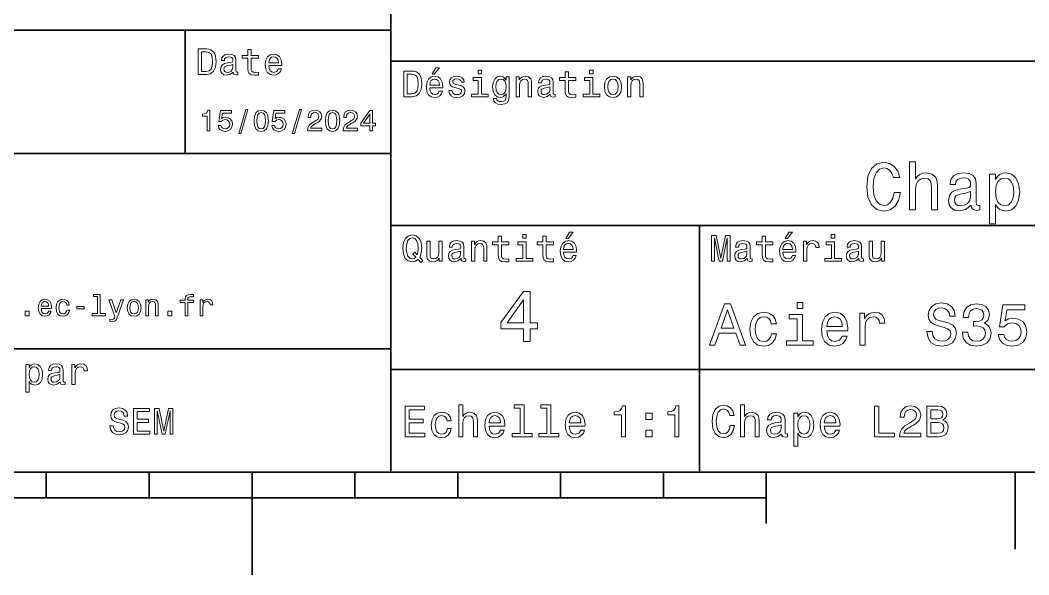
# Model space of a CAD drawing. Extents: x 0 to 297, y 0 to 210.
# Drawn here: x 126 to 224, y 0 to 54 of the extents above; entities that cross this region are included whole.
import ezdxf

# ---------------------------------------------------------------- set-up
doc = ezdxf.new("R2010")
doc.units = 0

msp = doc.modelspace()

# ---------------------------------------------------------------- linework, layer by layer
at = {"color": 7, "lineweight": 35}
for p, q in [((162, 10), (162, 70)), ((97, 53), (162, 53)), ((162, 50), (287, 50)), ((97, 41), (162, 41)), ((162, 34), (287, 34)), ((97, 22), (162, 22)), ((162, 20), (287, 20)), ((10, 10), (287, 10)), ((97, 10), (287, 10)), ((98.5, 7.5), (198.5, 7.5))]:
    msp.add_line(p, q, dxfattribs=at)
at = {"color": 7, "lineweight": 35, "ltscale": 0.3}
msp.add_line((142, 41), (142, 53), dxfattribs=at)
at = {"color": 7, "lineweight": 35, "ltscale": 0.35}
msp.add_line((192, 20), (192, 34), dxfattribs=at)
at = {"color": 7, "lineweight": 35, "ltscale": 0.25}
for p, q in [((192, 10), (192, 20)), ((148.5, 10), (148.5, 0))]:
    msp.add_line(p, q, dxfattribs=at)
at = {"color": 7, "lineweight": 35, "ltscale": 0.0625}
for p, q in [((128.5, 10), (128.5, 7.5)), ((138.5, 10), (138.5, 7.5)), ((158.5, 10), (158.5, 7.5)), ((168.5, 10), (168.5, 7.5)), ((178.5, 10), (178.5, 7.5)), ((188.5, 10), (188.5, 7.5))]:
    msp.add_line(p, q, dxfattribs=at)
at = {"color": 7, "lineweight": 35, "ltscale": 0.125}
msp.add_line((198.5, 10), (198.5, 5), dxfattribs=at)
at = {"color": 7, "lineweight": 35, "ltscale": 0.1875}
msp.add_line((222.699997, 10), (222.699997, 2.5), dxfattribs=at)
at = {"color": 7, "lineweight": 13}
for points in [[(144.080688, 51.190563), (143.248566, 51.190563), (143.248566, 48.690563), (144.080688, 48.690563), (144.473343, 48.769814), (144.765137, 49.011169), (144.945251, 49.40382), (145.010086, 49.940563), (144.952454, 50.488113), (144.880402, 50.70425), (144.779541, 50.877163), (144.487747, 51.111313), (144.296829, 51.168949)], [(148.100861, 50.289986), (148.100861, 49.320965), (148.122482, 49.007565), (148.223343, 48.791428), (148.425079, 48.665348), (148.767288, 48.62212), (149.141937, 48.640129), (149.141937, 48.913906), (148.868149, 48.892292), (148.619598, 48.921112), (148.486313, 49.011169), (148.42868, 49.162464), (148.417862, 49.375), (148.417862, 50.289986), (149.141937, 50.289986), (149.141937, 50.560158), (148.417862, 50.560158), (148.417862, 51.125721), (148.100861, 51.125721), (148.100861, 50.560158), (147.553314, 50.560158), (147.553314, 50.289986)], [(144.055481, 50.891571), (144.329254, 50.837536), (144.516571, 50.671829), (144.628235, 50.376442), (144.664261, 49.940563), (144.624634, 49.519093), (144.51297, 49.223705), (144.322052, 49.047192), (144.055481, 48.989555), (143.583572, 48.989555), (143.583572, 50.891571)], [(146.656342, 48.942726), (146.656342, 48.931919), (146.674347, 48.809441), (146.728394, 48.722984), (146.955338, 48.654541), (147.131851, 48.683357), (147.131851, 48.928314), (147.056198, 48.917507), (146.955338, 48.96434), (146.937317, 49.108429), (146.937317, 50.109871), (146.894089, 50.365635), (146.768005, 50.54575), (146.548264, 50.65382), (146.23848, 50.693443), (145.935883, 50.650219), (145.71254, 50.52774), (145.572052, 50.336815), (145.525223, 50.084656), (145.525223, 50.063042), (145.809799, 50.063042), (145.835022, 50.21434), (145.914261, 50.322407), (146.043945, 50.387249), (146.227661, 50.412464), (146.404175, 50.394455), (146.530258, 50.34042), (146.605911, 50.246758), (146.631119, 50.117077), (146.616714, 49.965778), (146.559082, 49.890129), (146.414978, 49.854107), (146.144806, 49.825291), (145.835022, 49.760448), (145.61528, 49.645176), (145.485596, 49.465057), (145.445969, 49.19849), (145.481995, 48.960735), (145.593658, 48.784222), (145.773773, 48.67255), (146.022339, 48.632927), (146.357346, 48.708576)], [(150.121765, 49.565922), (151.389771, 49.565922), (151.393372, 49.713619), (151.335739, 50.127884), (151.177231, 50.437683), (150.925079, 50.625), (150.590057, 50.693443), (150.262253, 50.621399), (150.010086, 50.41967), (149.847977, 50.091862), (149.790344, 49.659584), (149.844376, 49.216499), (150.006485, 48.892292), (150.255051, 48.690563), (150.579254, 48.62212), (150.860229, 48.668949), (151.090775, 48.791428), (151.260086, 48.98595), (151.357346, 49.245319), (151.043945, 49.245319), (150.979111, 49.101227), (150.885452, 48.993156), (150.618881, 48.9067), (150.413544, 48.946327), (150.258652, 49.072407), (150.157776, 49.27774), (150.121765, 49.555115)], [(150.121765, 49.832493), (150.161377, 50.081055), (150.258652, 50.264771), (150.406342, 50.376442), (150.600861, 50.416069), (150.791794, 50.376442), (150.939484, 50.264771), (151.029541, 50.081055), (151.061966, 49.832493)], [(146.620316, 49.367798), (146.577087, 49.180477), (146.461823, 49.036385), (146.28891, 48.942726), (146.07637, 48.910305), (145.939484, 48.928314), (145.842224, 48.98595), (145.780975, 49.086815), (145.76297, 49.227306), (145.777374, 49.353386), (145.835022, 49.443443), (146.065567, 49.544312), (146.357346, 49.587536), (146.620316, 49.673992)], [(166.004318, 48.728386), (166.216858, 48.728386), (166.717575, 49.340778), (166.364548, 49.340778)], [(170.824203, 49.117435), (170.489197, 49.117435), (170.489197, 48.757202), (170.824203, 48.757202)], [(181.667145, 49.117435), (181.332138, 49.117435), (181.332138, 48.757202), (181.667145, 48.757202)], [(164.080688, 49.030979), (163.248566, 49.030979), (163.248566, 46.530979), (164.080688, 46.530979), (164.473343, 46.610229), (164.765137, 46.851585), (164.945251, 47.244236), (165.010086, 47.780979), (164.952454, 48.328529), (164.880402, 48.544666), (164.779541, 48.717579), (164.487747, 48.951729), (164.296829, 49.009365)], [(164.055481, 48.731987), (164.329254, 48.677952), (164.516571, 48.512245), (164.628235, 48.216858), (164.664261, 47.780979), (164.624634, 47.359509), (164.51297, 47.064121), (164.322052, 46.887608), (164.055481, 46.829971), (163.583572, 46.829971), (163.583572, 48.731987)], [(165.784576, 47.406338), (167.052597, 47.406338), (167.056198, 47.554035), (166.998566, 47.9683), (166.840057, 48.278099), (166.587891, 48.465416), (166.252884, 48.533859), (165.925079, 48.461815), (165.672913, 48.260086), (165.510803, 47.932278), (165.453171, 47.5), (165.507202, 47.056915), (165.669312, 46.732708), (165.917862, 46.530979), (166.242081, 46.462536), (166.523056, 46.509365), (166.753601, 46.631844), (166.922913, 46.826366), (167.020172, 47.085735), (166.706772, 47.085735), (166.641937, 46.941643), (166.548264, 46.833572), (166.281708, 46.747116), (166.07637, 46.786743), (165.921463, 46.912823), (165.820602, 47.118156), (165.784576, 47.395531)], [(165.784576, 47.672909), (165.824203, 47.921471), (165.921463, 48.105186), (166.069168, 48.216858), (166.263687, 48.256485), (166.454605, 48.216858), (166.60231, 48.105186), (166.692368, 47.921471), (166.724777, 47.672909)], [(168.623199, 47.658501), (168.317001, 47.730545), (168.090057, 47.8134), (168.014404, 47.982708), (168.036026, 48.101585), (168.111664, 48.188038), (168.234146, 48.242073), (168.41066, 48.263687), (168.579971, 48.242073), (168.713257, 48.177231), (168.799713, 48.079971), (168.835739, 47.950287), (169.145538, 47.950287), (169.145538, 47.957493), (169.091492, 48.191643), (168.943802, 48.375359), (168.713257, 48.490635), (168.41066, 48.533859), (168.104462, 48.490635), (167.881119, 48.371758), (167.740631, 48.195244), (167.697403, 47.971901), (167.729828, 47.755764), (167.830688, 47.604465), (167.996399, 47.496399), (168.237747, 47.42075), (168.590775, 47.334293), (168.806915, 47.244236), (168.864548, 47.172188), (168.886169, 47.064121), (168.853745, 46.930836), (168.767288, 46.829971), (168.626801, 46.765129), (168.439484, 46.743515), (168.241348, 46.765129), (168.09726, 46.840778), (168, 46.963257), (167.960373, 47.132565), (167.654175, 47.132565), (167.704605, 46.844379), (167.85231, 46.635445), (168.086456, 46.509365), (168.41066, 46.462536), (168.749283, 46.509365), (168.997833, 46.635445), (169.149139, 46.837173), (169.203171, 47.100143), (169.163544, 47.327087), (169.05188, 47.481987), (168.868149, 47.582851)], [(170.8134, 46.79755), (170.8134, 48.400574), (169.999283, 48.400574), (169.999283, 48.130402), (170.496399, 48.130402), (170.496399, 46.79755), (169.847977, 46.79755), (169.847977, 46.530979), (171.469025, 46.530979), (171.469025, 46.79755)], [(173.518738, 46.617435), (173.518738, 48.465416), (173.216141, 48.465416), (173.216141, 48.152016), (172.967575, 48.4366), (172.816284, 48.508644), (172.646973, 48.533859), (172.340775, 48.461815), (172.103027, 48.260086), (171.94812, 47.935879), (171.894089, 47.5), (171.94812, 47.060516), (172.103027, 46.736309), (172.340775, 46.530979), (172.646973, 46.462536), (172.819885, 46.487751), (172.963974, 46.552593), (173.216141, 46.826366), (173.216141, 46.552593), (173.187317, 46.336456), (173.108063, 46.181557), (172.956772, 46.091499), (172.729828, 46.059078), (172.531708, 46.080692), (172.391205, 46.134727), (172.30835, 46.228386), (172.283142, 46.354465), (171.976944, 46.354465), (171.976944, 46.340057), (172.023773, 46.109509), (172.167862, 45.9366), (172.398407, 45.824928), (172.711823, 45.785301), (173.086456, 45.839336), (173.335022, 45.990635), (173.47551, 46.253601)], [(172.221909, 47.5), (172.254318, 47.820606), (172.351593, 48.058357), (172.502884, 48.198845), (172.704605, 48.249279), (172.917145, 48.198845), (173.075653, 48.058357), (173.172913, 47.820606), (173.208939, 47.5), (173.172913, 47.172188), (173.075653, 46.938038), (172.917145, 46.793949), (172.704605, 46.747116), (172.502884, 46.793949), (172.351593, 46.938038), (172.254318, 47.175793)], [(174.181549, 46.530979), (174.498566, 46.530979), (174.498566, 47.647694), (174.530975, 47.903458), (174.635452, 48.090778), (174.797546, 48.206051), (175.013687, 48.249279), (175.1866, 48.213257), (175.294662, 48.115993), (175.348709, 47.953888), (175.366714, 47.737751), (175.366714, 46.530979), (175.683716, 46.530979), (175.683716, 47.802593), (175.669312, 48.058357), (175.604462, 48.270893), (175.391937, 48.465416), (175.060516, 48.533859), (174.876801, 48.508644), (174.721909, 48.440201), (174.588623, 48.324928), (174.484146, 48.170029), (174.484146, 48.465416), (174.181549, 48.465416)], [(177.499283, 46.783142), (177.499283, 46.772335), (177.517288, 46.649857), (177.57132, 46.5634), (177.798264, 46.494957), (177.974777, 46.523773), (177.974777, 46.76873), (177.899139, 46.757923), (177.798264, 46.804756), (177.780258, 46.948845), (177.780258, 47.950287), (177.73703, 48.206051), (177.610947, 48.386166), (177.391205, 48.494236), (177.081406, 48.533859), (176.778824, 48.490635), (176.555481, 48.368156), (176.414978, 48.177231), (176.368149, 47.925072), (176.368149, 47.903458), (176.65274, 47.903458), (176.677948, 48.054756), (176.757202, 48.162823), (176.886887, 48.227665), (177.070602, 48.25288), (177.247116, 48.234871), (177.373199, 48.180836), (177.448853, 48.087173), (177.47406, 47.957493), (177.459656, 47.806194), (177.402023, 47.730545), (177.257919, 47.694523), (176.987747, 47.665707), (176.677948, 47.600864), (176.458206, 47.485592), (176.328537, 47.305473), (176.28891, 47.038906), (176.324921, 46.801151), (176.4366, 46.624638), (176.616714, 46.512966), (176.86528, 46.473343), (177.200287, 46.548992)], [(178.943802, 48.130402), (178.943802, 47.161381), (178.965424, 46.84798), (179.066284, 46.631844), (179.268005, 46.505764), (179.610229, 46.462536), (179.984863, 46.480545), (179.984863, 46.754322), (179.71109, 46.732708), (179.46254, 46.761528), (179.329254, 46.851585), (179.271606, 47.00288), (179.260803, 47.215416), (179.260803, 48.130402), (179.984863, 48.130402), (179.984863, 48.400574), (179.260803, 48.400574), (179.260803, 48.966137), (178.943802, 48.966137), (178.943802, 48.400574), (178.396255, 48.400574), (178.396255, 48.130402)], [(181.656342, 46.79755), (181.656342, 48.400574), (180.842224, 48.400574), (180.842224, 48.130402), (181.33934, 48.130402), (181.33934, 46.79755), (180.690918, 46.79755), (180.690918, 46.530979), (182.311966, 46.530979), (182.311966, 46.79755)], [(182.762253, 47.496399), (182.819885, 47.056915), (182.985596, 46.732708), (183.248566, 46.530979), (183.601593, 46.462536), (183.951004, 46.530979), (184.213974, 46.729107), (184.379684, 47.053314), (184.440918, 47.496399), (184.379684, 47.935879), (184.213974, 48.263687), (183.951004, 48.461815), (183.601593, 48.533859), (183.248566, 48.461815), (182.985596, 48.260086), (182.819885, 47.935879)], [(183.086456, 47.5), (183.118881, 47.824207), (183.219742, 48.058357), (183.381851, 48.20245), (183.601593, 48.25288), (183.817719, 48.20245), (183.979828, 48.061958), (184.080688, 47.824207), (184.116714, 47.5), (184.080688, 47.172188), (183.979828, 46.934437), (183.817719, 46.790344), (183.601593, 46.743515), (183.381851, 46.790344), (183.219742, 46.934437), (183.118881, 47.172188)], [(185.024506, 46.530979), (185.341492, 46.530979), (185.341492, 47.647694), (185.373917, 47.903458), (185.478394, 48.090778), (185.640488, 48.206051), (185.856628, 48.249279), (186.029541, 48.213257), (186.137604, 48.115993), (186.19165, 47.953888), (186.209656, 47.737751), (186.209656, 46.530979), (186.526657, 46.530979), (186.526657, 47.802593), (186.512253, 48.058357), (186.447403, 48.270893), (186.234879, 48.465416), (185.903458, 48.533859), (185.719742, 48.508644), (185.56485, 48.440201), (185.431564, 48.324928), (185.327087, 48.170029), (185.327087, 48.465416), (185.024506, 48.465416)], [(177.463257, 47.208214), (177.420029, 47.020893), (177.304749, 46.876801), (177.131851, 46.783142), (176.919312, 46.750721), (176.782425, 46.76873), (176.68515, 46.826366), (176.623917, 46.927231), (176.605911, 47.067722), (176.620316, 47.193802), (176.677948, 47.283859), (176.908508, 47.384727), (177.200287, 47.427952), (177.463257, 47.514408)], [(144.14122, 43.224785), (144.403458, 43.224785), (144.403458, 45.239193), (144.207504, 45.239193), (144.155624, 45.0634), (144.05188, 44.945248), (143.893372, 44.876083), (143.674362, 44.853027), (143.674362, 44.648415), (144.14122, 44.648415)], [(145.213257, 43.746399), (145.276657, 43.510086), (145.417877, 43.325649), (145.625366, 43.210377), (145.890488, 43.167149), (146.181564, 43.219021), (146.409225, 43.360233), (146.553314, 43.585014), (146.608078, 43.873199), (146.559082, 44.141212), (146.420761, 44.351585), (146.20462, 44.487034), (145.925079, 44.536022), (145.708939, 44.501442), (145.541794, 44.406342), (145.622482, 44.945248), (146.498566, 44.945248), (146.498566, 45.181557), (145.429398, 45.181557), (145.270905, 44.12104), (145.50145, 44.12104), (145.668594, 44.256485), (145.881851, 44.305477), (146.066284, 44.273777), (146.207504, 44.181557), (146.296829, 44.040348), (146.328537, 43.858791), (146.296829, 43.677235), (146.20462, 43.536022), (146.0634, 43.446686), (145.881851, 43.414986), (145.729111, 43.435158), (145.610962, 43.501442), (145.524506, 43.605186), (145.481277, 43.746399)], [(147.213257, 42.956772), (147.412109, 42.956772), (148.109512, 45.279541), (147.907791, 45.279541)], [(148.703171, 44.201729), (148.746399, 43.749279), (148.881851, 43.426514), (149.097992, 43.230549), (149.397705, 43.167149), (149.694534, 43.230549), (149.910675, 43.426514), (150.043228, 43.749279), (150.08934, 44.201729), (150.043228, 44.651299), (149.98848, 44.829971), (149.910675, 44.976948), (149.694534, 45.172913), (149.397705, 45.239193), (149.097992, 45.172913), (148.881851, 44.974064), (148.746399, 44.651299)], [(150.417877, 43.746399), (150.481277, 43.510086), (150.622482, 43.325649), (150.829971, 43.210377), (151.095108, 43.167149), (151.386169, 43.219021), (151.613831, 43.360233), (151.757935, 43.585014), (151.812683, 43.873199), (151.763687, 44.141212), (151.625366, 44.351585), (151.409225, 44.487034), (151.129684, 44.536022), (150.913544, 44.501442), (150.746399, 44.406342), (150.827087, 44.945248), (151.703171, 44.945248), (151.703171, 45.181557), (150.634003, 45.181557), (150.47551, 44.12104), (150.706055, 44.12104), (150.873199, 44.256485), (151.086456, 44.305477), (151.270905, 44.273777), (151.412109, 44.181557), (151.50145, 44.040348), (151.533142, 43.858791), (151.50145, 43.677235), (151.409225, 43.536022), (151.268021, 43.446686), (151.086456, 43.414986), (150.933716, 43.435158), (150.815567, 43.501442), (150.729111, 43.605186), (150.685883, 43.746399)], [(152.417877, 42.956772), (152.616714, 42.956772), (153.314133, 45.279541), (153.112396, 45.279541)], [(153.899139, 43.224785), (155.273773, 43.224785), (155.273773, 43.472622), (154.187317, 43.472622), (154.247849, 43.60807), (154.351593, 43.720463), (154.671478, 43.925072), (154.841507, 44.011528), (155.031708, 44.135448), (155.167145, 44.279541), (155.244965, 44.44957), (155.273773, 44.642651), (155.224792, 44.884727), (155.08934, 45.074928), (154.881851, 45.195965), (154.613831, 45.239193), (154.337173, 45.190201), (154.126801, 45.054756), (153.991364, 44.838619), (153.945251, 44.553314), (153.945251, 44.51297), (154.207504, 44.51297), (154.207504, 44.536022), (154.233429, 44.731991), (154.311249, 44.876083), (154.435165, 44.9683), (154.599426, 45), (154.766571, 44.971184), (154.890488, 44.899136), (154.971191, 44.786743), (155, 44.645535), (154.979828, 44.51297), (154.925079, 44.400578), (154.832855, 44.302593), (154.706055, 44.216141), (154.536026, 44.12392), (154.253601, 43.945248), (154.054764, 43.755043), (153.9366, 43.524498), (153.899139, 43.233429)], [(155.642654, 44.201729), (155.685883, 43.749279), (155.821335, 43.426514), (156.037476, 43.230549), (156.337173, 43.167149), (156.634003, 43.230549), (156.850143, 43.426514), (156.982712, 43.749279), (157.028824, 44.201729), (156.982712, 44.651299), (156.927963, 44.829971), (156.850143, 44.976948), (156.634003, 45.172913), (156.337173, 45.239193), (156.037476, 45.172913), (155.821335, 44.974064), (155.685883, 44.651299)], [(157.368881, 43.224785), (158.743515, 43.224785), (158.743515, 43.472622), (157.657059, 43.472622), (157.71759, 43.60807), (157.821335, 43.720463), (158.14122, 43.925072), (158.311249, 44.011528), (158.50145, 44.135448), (158.636887, 44.279541), (158.714706, 44.44957), (158.743515, 44.642651), (158.694534, 44.884727), (158.559082, 45.074928), (158.351593, 45.195965), (158.083572, 45.239193), (157.806915, 45.190201), (157.596542, 45.054756), (157.461105, 44.838619), (157.414993, 44.553314), (157.414993, 44.51297), (157.677231, 44.51297), (157.677231, 44.536022), (157.703171, 44.731991), (157.780991, 44.876083), (157.904907, 44.9683), (158.069168, 45), (158.236313, 44.971184), (158.360229, 44.899136), (158.440918, 44.786743), (158.469742, 44.645535), (158.44957, 44.51297), (158.394821, 44.400578), (158.302597, 44.302593), (158.175797, 44.216141), (158.005768, 44.12392), (157.723343, 43.945248), (157.524506, 43.755043), (157.406342, 43.524498), (157.368881, 43.233429)], [(159.965424, 43.224785), (160.224792, 43.224785), (160.224792, 43.720463), (160.510086, 43.720463), (160.510086, 43.951008), (160.224792, 43.951008), (160.224792, 45.181557), (159.96254, 45.181557), (159.086456, 43.974064), (159.086456, 43.720463), (159.965424, 43.720463)], [(148.979828, 44.201729), (149.002884, 44.550434), (149.074936, 44.801155), (149.20462, 44.948128), (149.397705, 45), (149.587906, 44.948128), (149.71759, 44.801155), (149.789627, 44.550434), (149.812683, 44.201729), (149.789627, 43.850143), (149.71759, 43.599426), (149.587906, 43.45245), (149.397705, 43.403458), (149.20462, 43.45245), (149.074936, 43.599426), (149.002884, 43.850143)], [(155.919312, 44.201729), (155.942368, 44.550434), (156.01442, 44.801155), (156.144104, 44.948128), (156.337173, 45), (156.527374, 44.948128), (156.657059, 44.801155), (156.729111, 44.550434), (156.752167, 44.201729), (156.729111, 43.850143), (156.657059, 43.599426), (156.527374, 43.45245), (156.337173, 43.403458), (156.144104, 43.45245), (156.01442, 43.599426), (155.942368, 43.850143)], [(159.328537, 43.951008), (159.965424, 44.847263), (159.965424, 43.951008)], [(210.9366, 37.203171), (210.806915, 36.658501), (210.592941, 36.269451), (210.294662, 36.029537), (209.944519, 35.951729), (209.523056, 36.068443), (209.192352, 36.418587), (208.971893, 36.989193), (208.900574, 37.780258), (208.971893, 38.564842), (209.185867, 39.14193), (209.516571, 39.492073), (209.944519, 39.615273), (210.255753, 39.55043), (210.521606, 39.368874), (210.729095, 39.077087), (210.87175, 38.675072), (211.487747, 38.675072), (211.293228, 39.291065), (210.956039, 39.757923), (210.495667, 40.049709), (209.944519, 40.153458), (209.257202, 39.991352), (208.731979, 39.537464), (208.394806, 38.791786), (208.278091, 37.780258), (208.394806, 36.76873), (208.731979, 36.023052), (209.257202, 35.562679), (209.944519, 35.407059), (210.547546, 35.530258), (211.033859, 35.873917), (211.377518, 36.438038), (211.559067, 37.203171)], [(212.447403, 35.530258), (213.018005, 35.530258), (213.018005, 37.540344), (213.07637, 38.000721), (213.264404, 38.337894), (213.556198, 38.545387), (213.945236, 38.623199), (214.256485, 38.558357), (214.451004, 38.383286), (214.548264, 38.091499), (214.580688, 37.70245), (214.580688, 35.530258), (215.151291, 35.530258), (215.151291, 37.819164), (215.125351, 38.279537), (215.008636, 38.662102), (214.626068, 39.012245), (214.029541, 39.135445), (213.705322, 39.090057), (213.426514, 38.966858), (213.193085, 38.772331), (213.018005, 38.506485), (213.018005, 40.185879), (212.447403, 40.185879)], [(218.419312, 35.98415), (218.419312, 35.964695), (218.451721, 35.744236), (218.548981, 35.588615), (218.957489, 35.465416), (219.275208, 35.517288), (219.275208, 35.958214), (219.139038, 35.938759), (218.957489, 36.023052), (218.925064, 36.282421), (218.925064, 38.085014), (218.84726, 38.545387), (218.620316, 38.869595), (218.224777, 39.064121), (217.667145, 39.135445), (217.122467, 39.057636), (216.720459, 38.837173), (216.467575, 38.493515), (216.383286, 38.039623), (216.383286, 38.000721), (216.895523, 38.000721), (216.940918, 38.273052), (217.083572, 38.467579), (217.317001, 38.584293), (217.64769, 38.629681), (217.965408, 38.59726), (218.192352, 38.5), (218.328522, 38.331409), (218.373917, 38.09798), (218.347977, 37.825645), (218.244232, 37.68948), (217.984863, 37.624638), (217.49855, 37.572765), (216.940918, 37.456051), (216.54538, 37.248558), (216.311951, 36.924351), (216.240631, 36.444523), (216.305466, 36.016571), (216.506485, 35.698845), (216.830688, 35.497837), (217.278091, 35.426514), (217.881119, 35.562679)], [(220.792496, 38.474064), (220.792496, 39.012245), (220.221893, 39.012245), (220.221893, 34.181557), (220.792496, 34.181557), (220.792496, 36.061958), (220.993515, 35.757202), (221.220459, 35.556194), (221.791061, 35.407059), (222.335724, 35.530258), (222.763687, 35.899857), (223.042496, 36.483429), (223.146255, 37.274494), (223.042496, 38.059078), (222.763687, 38.642651), (222.335724, 39.005764), (221.791061, 39.135445), (221.479828, 39.096542), (221.213974, 38.973343), (220.98703, 38.76585)], [(221.693802, 35.919308), (221.311234, 36.003601), (221.03241, 36.262966), (220.857346, 36.684437), (220.798981, 37.274494), (220.857346, 37.858067), (221.03241, 38.279537), (221.311234, 38.532421), (221.693802, 38.623199), (222.043945, 38.532421), (222.322754, 38.273052), (222.497833, 37.851585), (222.562683, 37.274494), (222.497833, 36.690922), (222.322754, 36.262966), (222.043945, 36.003601)], [(218.354462, 36.749279), (218.276657, 36.412102), (218.069153, 36.152737), (217.757919, 35.98415), (217.375351, 35.925793), (217.128952, 35.958214), (216.953888, 36.061958), (216.843658, 36.243515), (216.811234, 36.496395), (216.837173, 36.723343), (216.940918, 36.885445), (217.355896, 37.067001), (217.881119, 37.14481), (218.354462, 37.30043)], [(164.642654, 30.685879), (164.916428, 30.401297), (165.107346, 30.592218), (164.811966, 30.894812), (164.963257, 31.305475), (165.010086, 31.780979), (164.941635, 32.339336), (164.862396, 32.56628), (164.757919, 32.753601), (164.46254, 33.009365), (164.282425, 33.074207), (164.08429, 33.099422), (163.702454, 33.009365), (163.41066, 32.757202), (163.223343, 32.342937), (163.158508, 31.780979), (163.223343, 31.219019), (163.407059, 30.804754), (163.698853, 30.54899), (164.08429, 30.462536), (164.39769, 30.520172)], [(164.41571, 30.916426), (164.260803, 30.801151), (164.08429, 30.765129), (163.850143, 30.829971), (163.666428, 31.024494), (163.543945, 31.341497), (163.504318, 31.780979), (163.543945, 32.216858), (163.662827, 32.537464), (163.846542, 32.731987), (164.08429, 32.80043), (164.318451, 32.731987), (164.502167, 32.533859), (164.621033, 32.213257), (164.664261, 31.780979), (164.631851, 31.40634), (164.5634, 31.150576), (164.329254, 31.395533), (164.13472, 31.211815)], [(166.998566, 32.465416), (166.681549, 32.465416), (166.681549, 31.348703), (166.645538, 31.089336), (166.541061, 30.902016), (166.378967, 30.786743), (166.166428, 30.750719), (165.997116, 30.779539), (165.889053, 30.865993), (165.827805, 31.013687), (165.8134, 31.222622), (165.8134, 32.465416), (165.496399, 32.465416), (165.496399, 31.193804), (165.507202, 30.93804), (165.575653, 30.725504), (165.784576, 30.530979), (166.119598, 30.462536), (166.299713, 30.487751), (166.454605, 30.552593), (166.587891, 30.664265), (166.695969, 30.826368), (166.695969, 30.530979), (166.998566, 30.530979)], [(168.824921, 30.78314), (168.824921, 30.772333), (168.842941, 30.649855), (168.896973, 30.5634), (169.123917, 30.494957), (169.30043, 30.523775), (169.30043, 30.768732), (169.224777, 30.757925), (169.123917, 30.804754), (169.105911, 30.948847), (169.105911, 31.950287), (169.062683, 32.206051), (168.9366, 32.386166), (168.716858, 32.494236), (168.407059, 32.533859), (168.104462, 32.490635), (167.881119, 32.368156), (167.740631, 32.177231), (167.693802, 31.925072), (167.693802, 31.903458), (167.978394, 31.903458), (168.003601, 32.054756), (168.082855, 32.162823), (168.21254, 32.227665), (168.396255, 32.25288), (168.572769, 32.234871), (168.698853, 32.180836), (168.77449, 32.087173), (168.799713, 31.957493), (168.785309, 31.806194), (168.727661, 31.730547), (168.583572, 31.694523), (168.3134, 31.665705), (168.003601, 31.600864), (167.783859, 31.48559), (167.654175, 31.305475), (167.614548, 31.038904), (167.650574, 30.801151), (167.762253, 30.62464), (167.942368, 30.512968), (168.190918, 30.473343), (168.52594, 30.54899)], [(169.844376, 30.530979), (170.161377, 30.530979), (170.161377, 31.647694), (170.193802, 31.903458), (170.298279, 32.090778), (170.460373, 32.206051), (170.676514, 32.249279), (170.849426, 32.213257), (170.957489, 32.115993), (171.011536, 31.95389), (171.029541, 31.737751), (171.029541, 30.530979), (171.346542, 30.530979), (171.346542, 31.802593), (171.332138, 32.058357), (171.267288, 32.270893), (171.054749, 32.465416), (170.723343, 32.533859), (170.539627, 32.508644), (170.38472, 32.440201), (170.251434, 32.324928), (170.146973, 32.170029), (170.146973, 32.465416), (169.844376, 32.465416)], [(172.438034, 32.130402), (172.438034, 31.161383), (172.459656, 30.847982), (172.560516, 30.631844), (172.762253, 30.505762), (173.104462, 30.462536), (173.479111, 30.480547), (173.479111, 30.754322), (173.205338, 30.732708), (172.956772, 30.761526), (172.823486, 30.851583), (172.765854, 31.002882), (172.755035, 31.215418), (172.755035, 32.130402), (173.479111, 32.130402), (173.479111, 32.400574), (172.755035, 32.400574), (172.755035, 32.966137), (172.438034, 32.966137), (172.438034, 32.400574), (171.890488, 32.400574), (171.890488, 32.130402)], [(175.150574, 30.79755), (175.150574, 32.400574), (174.336456, 32.400574), (174.336456, 32.130402), (174.833572, 32.130402), (174.833572, 30.79755), (174.185165, 30.79755), (174.185165, 30.530979), (175.806198, 30.530979), (175.806198, 30.79755)], [(175.161377, 33.117435), (174.82637, 33.117435), (174.82637, 32.757202), (175.161377, 32.757202)], [(176.775223, 32.130402), (176.775223, 31.161383), (176.796829, 30.847982), (176.89769, 30.631844), (177.099426, 30.505762), (177.44165, 30.462536), (177.816284, 30.480547), (177.816284, 30.754322), (177.542511, 30.732708), (177.293945, 30.761526), (177.16066, 30.851583), (177.103027, 31.002882), (177.092224, 31.215418), (177.092224, 32.130402), (177.816284, 32.130402), (177.816284, 32.400574), (177.092224, 32.400574), (177.092224, 32.966137), (176.775223, 32.966137), (176.775223, 32.400574), (176.227661, 32.400574), (176.227661, 32.130402)], [(178.796112, 31.40634), (180.064117, 31.40634), (180.067719, 31.554033), (180.010086, 31.9683), (179.851593, 32.278099), (179.599426, 32.465416), (179.264404, 32.533859), (178.9366, 32.461815), (178.684433, 32.260086), (178.522339, 31.932276), (178.464691, 31.5), (178.518738, 31.056915), (178.680832, 30.732708), (178.929398, 30.530979), (179.253601, 30.462536), (179.534576, 30.509365), (179.765137, 30.631844), (179.934433, 30.826368), (180.031708, 31.085733), (179.718292, 31.085733), (179.653458, 30.941643), (179.559799, 30.833572), (179.293228, 30.747118), (179.087891, 30.786743), (178.932999, 30.912823), (178.832138, 31.118155), (178.796112, 31.395533)], [(179.015854, 32.728386), (179.228394, 32.728386), (179.729111, 33.340778), (179.376083, 33.340778)], [(193.183716, 30.530979), (193.46109, 30.530979), (193.46109, 32.80043), (193.929398, 30.530979), (194.239197, 30.530979), (194.703888, 32.80043), (194.703888, 30.530979), (194.984863, 30.530979), (194.984863, 33.030979), (194.545395, 33.030979), (194.08429, 30.826368), (193.626801, 33.030979), (193.183716, 33.030979)], [(196.656342, 30.78314), (196.656342, 30.772333), (196.674347, 30.649855), (196.728394, 30.5634), (196.955338, 30.494957), (197.131851, 30.523775), (197.131851, 30.768732), (197.056198, 30.757925), (196.955338, 30.804754), (196.937317, 30.948847), (196.937317, 31.950287), (196.894089, 32.206051), (196.768005, 32.386166), (196.548264, 32.494236), (196.23848, 32.533859), (195.935883, 32.490635), (195.71254, 32.368156), (195.572052, 32.177231), (195.525223, 31.925072), (195.525223, 31.903458), (195.809799, 31.903458), (195.835022, 32.054756), (195.914261, 32.162823), (196.043945, 32.227665), (196.227661, 32.25288), (196.404175, 32.234871), (196.530258, 32.180836), (196.605911, 32.087173), (196.631119, 31.957493), (196.616714, 31.806194), (196.559082, 31.730547), (196.414978, 31.694523), (196.144806, 31.665705), (195.835022, 31.600864), (195.61528, 31.48559), (195.485596, 31.305475), (195.445969, 31.038904), (195.481995, 30.801151), (195.593658, 30.62464), (195.773773, 30.512968), (196.022339, 30.473343), (196.357346, 30.54899)], [(198.100861, 32.130402), (198.100861, 31.161383), (198.122482, 30.847982), (198.223343, 30.631844), (198.425079, 30.505762), (198.767288, 30.462536), (199.141937, 30.480547), (199.141937, 30.754322), (198.868149, 30.732708), (198.619598, 30.761526), (198.486313, 30.851583), (198.42868, 31.002882), (198.417862, 31.215418), (198.417862, 32.130402), (199.141937, 32.130402), (199.141937, 32.400574), (198.417862, 32.400574), (198.417862, 32.966137), (198.100861, 32.966137), (198.100861, 32.400574), (197.553314, 32.400574), (197.553314, 32.130402)], [(200.121765, 31.40634), (201.389771, 31.40634), (201.393372, 31.554033), (201.335739, 31.9683), (201.177231, 32.278099), (200.925079, 32.465416), (200.590057, 32.533859), (200.262253, 32.461815), (200.010086, 32.260086), (199.847977, 31.932276), (199.790344, 31.5), (199.844376, 31.056915), (200.006485, 30.732708), (200.255051, 30.530979), (200.579254, 30.462536), (200.860229, 30.509365), (201.090775, 30.631844), (201.260086, 30.826368), (201.357346, 31.085733), (201.043945, 31.085733), (200.979111, 30.941643), (200.885452, 30.833572), (200.618881, 30.747118), (200.413544, 30.786743), (200.258652, 30.912823), (200.157776, 31.118155), (200.121765, 31.395533)], [(200.341492, 32.728386), (200.554031, 32.728386), (201.054749, 33.340778), (200.701736, 33.340778)], [(202.131851, 30.530979), (202.448853, 30.530979), (202.448853, 31.636887), (202.481262, 31.903458), (202.578537, 32.094379), (202.73703, 32.209652), (202.94957, 32.249279), (203.108063, 32.224064), (203.226944, 32.152016), (203.298996, 32.029537), (203.324203, 31.863832), (203.644806, 31.863832), (203.601593, 32.155621), (203.482712, 32.364552), (203.284576, 32.490635), (203.014404, 32.533859), (202.830688, 32.505043), (202.672195, 32.432995), (202.531708, 32.310516), (202.420029, 32.144814), (202.420029, 32.465416), (202.131851, 32.465416)], [(205.150574, 30.79755), (205.150574, 32.400574), (204.336456, 32.400574), (204.336456, 32.130402), (204.833572, 32.130402), (204.833572, 30.79755), (204.185165, 30.79755), (204.185165, 30.530979), (205.806198, 30.530979), (205.806198, 30.79755)], [(205.161377, 33.117435), (204.82637, 33.117435), (204.82637, 32.757202), (205.161377, 32.757202)], [(207.499283, 30.78314), (207.499283, 30.772333), (207.517288, 30.649855), (207.57132, 30.5634), (207.798264, 30.494957), (207.974777, 30.523775), (207.974777, 30.768732), (207.899139, 30.757925), (207.798264, 30.804754), (207.780258, 30.948847), (207.780258, 31.950287), (207.73703, 32.206051), (207.610947, 32.386166), (207.391205, 32.494236), (207.081406, 32.533859), (206.778824, 32.490635), (206.555481, 32.368156), (206.414978, 32.177231), (206.368149, 31.925072), (206.368149, 31.903458), (206.65274, 31.903458), (206.677948, 32.054756), (206.757202, 32.162823), (206.886887, 32.227665), (207.070602, 32.25288), (207.247116, 32.234871), (207.373199, 32.180836), (207.448853, 32.087173), (207.47406, 31.957493), (207.459656, 31.806194), (207.402023, 31.730547), (207.257919, 31.694523), (206.987747, 31.665705), (206.677948, 31.600864), (206.458206, 31.48559), (206.328537, 31.305475), (206.28891, 31.038904), (206.324921, 30.801151), (206.4366, 30.62464), (206.616714, 30.512968), (206.86528, 30.473343), (207.200287, 30.54899)], [(210.010086, 32.465416), (209.693085, 32.465416), (209.693085, 31.348703), (209.657059, 31.089336), (209.552597, 30.902016), (209.390488, 30.786743), (209.177948, 30.750719), (209.008636, 30.779539), (208.900574, 30.865993), (208.83934, 31.013687), (208.824921, 31.222622), (208.824921, 32.465416), (208.507919, 32.465416), (208.507919, 31.193804), (208.518738, 30.93804), (208.587173, 30.725504), (208.796112, 30.530979), (209.131119, 30.462536), (209.311234, 30.487751), (209.466141, 30.552593), (209.599426, 30.664265), (209.707489, 30.826368), (209.707489, 30.530979), (210.010086, 30.530979)], [(168.78891, 31.208212), (168.745682, 31.020893), (168.630402, 30.876801), (168.457489, 30.78314), (168.244965, 30.750719), (168.108063, 30.768732), (168.010803, 30.826368), (167.94957, 30.927233), (167.931549, 31.067722), (167.945969, 31.193804), (168.003601, 31.283861), (168.234146, 31.384726), (168.52594, 31.427954), (168.78891, 31.514408)], [(178.796112, 31.672911), (178.835739, 31.921469), (178.932999, 32.105186), (179.080688, 32.216858), (179.275208, 32.256485), (179.466141, 32.216858), (179.613831, 32.105186), (179.703888, 31.921469), (179.736313, 31.672911)], [(196.620316, 31.208212), (196.577087, 31.020893), (196.461823, 30.876801), (196.28891, 30.78314), (196.07637, 30.750719), (195.939484, 30.768732), (195.842224, 30.826368), (195.780975, 30.927233), (195.76297, 31.067722), (195.777374, 31.193804), (195.835022, 31.283861), (196.065567, 31.384726), (196.357346, 31.427954), (196.620316, 31.514408)], [(200.121765, 31.672911), (200.161377, 31.921469), (200.258652, 32.105186), (200.406342, 32.216858), (200.600861, 32.256485), (200.791794, 32.216858), (200.939484, 32.105186), (201.029541, 31.921469), (201.061966, 31.672911)], [(207.463257, 31.208212), (207.420029, 31.020893), (207.304749, 30.876801), (207.131851, 30.78314), (206.919312, 30.750719), (206.782425, 30.768732), (206.68515, 30.826368), (206.623917, 30.927233), (206.605911, 31.067722), (206.620316, 31.193804), (206.677948, 31.283861), (206.908508, 31.384726), (207.200287, 31.427954), (207.463257, 31.514408)], [(174.89624, 22.700289), (175.544662, 22.700289), (175.544662, 23.939482), (176.257919, 23.939482), (176.257919, 24.51585), (175.544662, 24.51585), (175.544662, 27.59222), (174.889038, 27.59222), (172.698837, 24.573488), (172.698837, 23.939482), (174.89624, 23.939482)], [(127.985596, 25.925074), (129, 25.925074), (129.002884, 26.043228), (128.956772, 26.374641), (128.829971, 26.622478), (128.62825, 26.772335), (128.360229, 26.827091), (128.097992, 26.769453), (127.896255, 26.60807), (127.766571, 26.345821), (127.720459, 26), (127.763687, 25.645535), (127.893372, 25.386168), (128.092224, 25.224785), (128.351593, 25.170031), (128.57637, 25.207495), (128.760803, 25.305477), (128.896255, 25.461096), (128.97406, 25.668589), (128.723343, 25.668589), (128.671478, 25.553314), (128.596542, 25.46686), (128.383286, 25.397696), (128.219025, 25.429396), (128.095108, 25.53026), (128.014404, 25.694525), (127.985596, 25.916428)], [(127.985596, 26.138329), (128.017288, 26.337177), (128.095108, 26.48415), (128.213257, 26.573488), (128.368881, 26.605188), (128.521622, 26.573488), (128.639771, 26.48415), (128.711823, 26.337177), (128.737762, 26.138329)], [(130.484161, 26.259367), (130.734879, 26.259367), (130.682999, 26.489914), (130.559082, 26.671471), (130.365997, 26.783863), (130.11528, 26.827091), (129.838623, 26.769453), (129.62825, 26.60807), (129.495682, 26.345821), (129.44957, 25.994238), (129.492798, 25.645535), (129.622482, 25.386168), (129.827087, 25.224785), (130.106628, 25.170031), (130.354462, 25.213257), (130.547546, 25.334295), (130.680115, 25.524496), (130.737762, 25.778099), (130.495682, 25.778099), (130.452454, 25.616716), (130.371765, 25.495678), (130.256485, 25.42075), (130.11528, 25.397696), (129.939484, 25.43516), (129.812683, 25.550434), (129.734879, 25.737753), (129.708939, 26.002882), (129.734879, 26.262249), (129.815567, 26.449568), (129.945251, 26.564842), (130.11528, 26.605188), (130.265137, 26.579252), (130.377533, 26.51297), (130.452454, 26.40346)], [(133.472626, 27.080692), (133.472626, 25.438042), (132.951019, 25.438042), (132.951019, 25.224785), (134.244965, 25.224785), (134.244965, 25.438042), (133.726227, 25.438042), (133.726227, 27.293949), (133.074936, 27.293949), (133.074936, 27.080692)], [(135.743515, 26.772335), (135.299713, 25.49856), (134.864563, 26.772335), (134.587906, 26.772335), (135.175797, 25.13833), (135.123932, 24.994238), (135.043228, 24.896255), (134.907791, 24.864553), (134.674347, 24.893373), (134.674347, 24.648417), (134.919312, 24.62536), (135.095108, 24.648417), (135.219025, 24.720463), (135.308365, 24.844381), (135.386169, 25.025938), (136.01442, 26.772335)], [(136.363113, 25.99712), (136.409225, 25.645535), (136.541794, 25.386168), (136.752167, 25.224785), (137.034592, 25.170031), (137.314117, 25.224785), (137.524506, 25.383286), (137.657074, 25.642653), (137.706055, 25.99712), (137.657074, 26.348703), (137.524506, 26.610952), (137.314117, 26.769453), (137.034592, 26.827091), (136.752167, 26.769453), (136.541794, 26.60807), (136.409225, 26.348703)], [(136.622482, 26), (136.648422, 26.259367), (136.729111, 26.446688), (136.858795, 26.56196), (137.034592, 26.602306), (137.207489, 26.56196), (137.337189, 26.449568), (137.417877, 26.259367), (137.446686, 26), (137.417877, 25.737753), (137.337189, 25.547552), (137.207489, 25.432278), (137.034592, 25.394814), (136.858795, 25.432278), (136.729111, 25.547552), (136.648422, 25.737753)], [(138.172913, 25.224785), (138.426514, 25.224785), (138.426514, 26.118156), (138.452454, 26.322767), (138.536026, 26.472624), (138.66571, 26.564842), (138.838623, 26.599424), (138.976959, 26.570606), (139.063416, 26.492796), (139.106628, 26.363113), (139.121048, 26.190203), (139.121048, 25.224785), (139.374649, 25.224785), (139.374649, 26.242077), (139.363113, 26.446688), (139.311249, 26.616716), (139.14122, 26.772335), (138.876083, 26.827091), (138.729111, 26.806917), (138.605194, 26.752163), (138.498566, 26.659943), (138.414993, 26.536024), (138.414993, 26.772335), (138.172913, 26.772335)], [(141.994247, 26.504324), (141.994247, 25.224785), (142.247849, 25.224785), (142.247849, 26.504324), (142.824219, 26.504324), (142.824219, 26.720463), (142.247849, 26.720463), (142.247849, 26.815563), (142.268021, 26.930836), (142.334305, 27.008646), (142.446686, 27.054756), (142.608078, 27.072046), (142.824219, 27.06052), (142.824219, 27.279539), (142.550446, 27.293949), (142.302597, 27.268013), (142.1297, 27.190203), (142.02594, 27.054756), (141.994247, 26.861671), (141.994247, 26.720463), (141.530273, 26.720463), (141.530273, 26.504324)], [(143.472626, 25.224785), (143.726227, 25.224785), (143.726227, 26.10951), (143.752167, 26.322767), (143.829987, 26.475506), (143.956787, 26.567724), (144.126801, 26.599424), (144.253601, 26.579252), (144.348709, 26.521614), (144.406342, 26.423632), (144.426514, 26.291067), (144.683014, 26.291067), (144.648422, 26.524496), (144.553314, 26.691643), (144.394821, 26.792507), (144.17868, 26.827091), (144.031708, 26.804035), (143.904907, 26.746399), (143.792511, 26.648417), (143.703186, 26.515852), (143.703186, 26.772335), (143.472626, 26.772335)], [(173.304031, 24.51585), (174.89624, 26.756485), (174.89624, 24.51585)], [(202.048996, 26.49856), (201.51297, 26.49856), (201.51297, 25.922192), (202.048996, 25.922192)], [(126.426514, 25.224785), (126.824211, 25.224785), (126.824211, 25.654181), (126.426514, 25.654181)], [(131.481262, 25.884727), (132.17868, 25.884727), (132.17868, 26.112392), (131.481262, 26.112392)], [(140.305481, 25.224785), (140.703186, 25.224785), (140.703186, 25.654181), (140.305481, 25.654181)], [(192.982712, 22.360231), (193.51297, 22.360231), (193.933716, 23.536024), (195.530258, 23.536024), (195.951004, 22.360231), (196.492798, 22.360231), (195.028824, 26.365995), (194.440918, 26.365995)], [(194.118149, 24.025938), (194.734863, 25.789627), (195.351578, 24.025938)], [(198.982712, 24.429396), (199.484146, 24.429396), (199.380402, 24.890491), (199.132568, 25.253603), (198.746399, 25.478386), (198.244949, 25.564842), (197.69165, 25.449568), (197.270889, 25.126802), (197.005768, 24.602306), (196.913544, 23.899136), (197, 23.201731), (197.259369, 22.682999), (197.668594, 22.360231), (198.227661, 22.250721), (198.723343, 22.337177), (199.109512, 22.579252), (199.374634, 22.959656), (199.489914, 23.46686), (199.005768, 23.46686), (198.919312, 23.144093), (198.757919, 22.902018), (198.527374, 22.752163), (198.244949, 22.706053), (197.893372, 22.780981), (197.639771, 23.011528), (197.484146, 23.386168), (197.432281, 23.916428), (197.484146, 24.43516), (197.645538, 24.809799), (197.904892, 25.040346), (198.244949, 25.121038), (198.544662, 25.069164), (198.769455, 24.9366), (198.919312, 24.717581)], [(204.394806, 23.760807), (206.42363, 23.760807), (206.429398, 23.99712), (206.337173, 24.659943), (206.083572, 25.155621), (205.680115, 25.455332), (205.144089, 25.564842), (204.619598, 25.449568), (204.216141, 25.126802), (203.956772, 24.602306), (203.864548, 23.910664), (203.951004, 23.201731), (204.210373, 22.682999), (204.608063, 22.360231), (205.126801, 22.250721), (205.57637, 22.325649), (205.945251, 22.521614), (206.216141, 22.832853), (206.371765, 23.247839), (205.870316, 23.247839), (205.766571, 23.017292), (205.616714, 22.844381), (205.190201, 22.706053), (204.861664, 22.769453), (204.613831, 22.971182), (204.452454, 23.299713), (204.394806, 23.743517)], [(207.610947, 22.360231), (208.118149, 22.360231), (208.118149, 24.129684), (208.170029, 24.556196), (208.325653, 24.861671), (208.579254, 25.04611), (208.919312, 25.10951), (209.172913, 25.069164), (209.363113, 24.953892), (209.478394, 24.757925), (209.518738, 24.492796), (210.031708, 24.492796), (209.96254, 24.959656), (209.772339, 25.293949), (209.455338, 25.495678), (209.023056, 25.564842), (208.729111, 25.518732), (208.47551, 25.40346), (208.250717, 25.207493), (208.072052, 24.942364), (208.072052, 25.455332), (207.610947, 25.455332)], [(214.642654, 23.680117), (214.118149, 23.680117), (214.233429, 23.069164), (214.521606, 22.619596), (214.965424, 22.348703), (215.564835, 22.250721), (216.158508, 22.342941), (216.60231, 22.596542), (216.88472, 22.994238), (216.988464, 23.518732), (216.902023, 23.991356), (216.659943, 24.296831), (216.268005, 24.49856), (215.743515, 24.648417), (215.293945, 24.757925), (215, 24.884727), (214.832855, 25.069164), (214.780975, 25.357349), (214.832855, 25.616714), (214.982712, 25.812681), (215.213257, 25.945246), (215.530258, 25.991356), (215.853027, 25.933718), (216.106628, 25.778099), (216.273773, 25.518732), (216.354462, 25.167149), (216.878967, 25.167149), (216.878967, 25.178675), (216.786743, 25.720463), (216.515854, 26.12392), (216.08934, 26.377522), (215.51297, 26.463978), (214.994232, 26.377522), (214.590775, 26.135448), (214.331406, 25.760807), (214.239197, 25.276657), (214.314117, 24.844381), (214.533142, 24.550434), (214.878967, 24.354467), (215.351593, 24.204613), (215.818451, 24.072046), (216.170029, 23.945246), (216.383286, 23.760807), (216.458206, 23.461096), (216.389053, 23.155621), (216.210373, 22.925074), (215.939484, 22.780981), (215.587891, 22.734871), (215.195969, 22.798271), (214.896255, 22.98271), (214.706055, 23.282421)], [(217.570602, 23.616716), (217.570602, 23.57637), (217.662827, 23.023056), (217.933716, 22.60807), (218.360229, 22.342941), (218.925079, 22.244957), (219.52449, 22.342941), (219.97406, 22.596542), (220.262253, 23), (220.365997, 23.518732), (220.319885, 23.858791), (220.193085, 24.135448), (219.985596, 24.348703), (219.708939, 24.504324), (220.083572, 24.815563), (220.216141, 25.311239), (220.129684, 25.760807), (219.881836, 26.100864), (219.478378, 26.314121), (218.925079, 26.38905), (218.406342, 26.296831), (218.008636, 26.043228), (217.749283, 25.639771), (217.662827, 25.103746), (217.662827, 25.063402), (218.175797, 25.063402), (218.221893, 25.432278), (218.371765, 25.697407), (218.613831, 25.858791), (218.953888, 25.916428), (219.253601, 25.870317), (219.472626, 25.749281), (219.605194, 25.553314), (219.657059, 25.288185), (219.605194, 25.005764), (219.466858, 24.815563), (219.224777, 24.700289), (218.896255, 24.665707), (218.671463, 24.671471), (218.671463, 24.216139), (218.953888, 24.227667), (219.317001, 24.175793), (219.587891, 24.037464), (219.749283, 23.812681), (219.806915, 23.518732), (219.743515, 23.184439), (219.57637, 22.9366), (219.311234, 22.780981), (218.959656, 22.729107), (218.596542, 22.786745), (218.331406, 22.959656), (218.164261, 23.236313), (218.100861, 23.616716)], [(221.0634, 23.40346), (221.190201, 22.930836), (221.472626, 22.56196), (221.887604, 22.331413), (222.417862, 22.244957), (223, 22.348703), (223.455322, 22.631124), (223.743515, 23.080692), (223.853027, 23.657061), (223.755035, 24.193085), (223.478378, 24.613834), (223.046112, 24.884727), (222.48703, 24.98271), (222.054749, 24.913546), (221.720459, 24.723343), (221.881836, 25.801153), (223.634003, 25.801153), (223.634003, 26.273777), (221.495682, 26.273777), (221.17868, 24.152739), (221.639771, 24.152739), (221.97406, 24.423632), (222.400574, 24.521614), (222.769455, 24.458214), (223.051865, 24.273777), (223.230545, 23.991356), (223.293945, 23.628242), (223.230545, 23.265131), (223.046112, 22.98271), (222.763687, 22.804035), (222.400574, 22.740635), (222.095093, 22.780981), (221.858795, 22.913546), (221.685883, 23.121038), (221.599426, 23.40346)], [(202.031708, 22.786745), (202.031708, 25.351585), (200.729111, 25.351585), (200.729111, 24.91931), (201.52449, 24.91931), (201.52449, 22.786745), (200.48703, 22.786745), (200.48703, 22.360231), (203.080688, 22.360231), (203.080688, 22.786745)], [(204.394806, 24.187321), (204.458206, 24.585014), (204.613831, 24.878963), (204.850143, 25.057638), (205.161377, 25.121038), (205.466858, 25.057638), (205.703171, 24.878963), (205.84726, 24.585014), (205.899139, 24.187321)], [(126.829254, 20.166426), (126.829254, 20.465418), (126.512253, 20.465418), (126.512253, 17.7817), (126.829254, 17.7817), (126.829254, 18.826368), (126.940926, 18.657061), (127.067009, 18.545389), (127.38401, 18.462536), (127.6866, 18.530979), (127.924355, 18.736311), (128.079254, 19.060518), (128.136887, 19.5), (128.079254, 19.935879), (127.924355, 20.260086), (127.6866, 20.461815), (127.38401, 20.533861), (127.211098, 20.512247), (127.0634, 20.443804), (126.937325, 20.328529)], [(127.329971, 18.747118), (127.117439, 18.793947), (126.96254, 18.93804), (126.86528, 19.17219), (126.832855, 19.5), (126.86528, 19.824207), (126.96254, 20.058357), (127.117439, 20.198847), (127.329971, 20.249279), (127.524498, 20.198847), (127.679398, 20.054754), (127.776657, 19.820604), (127.812683, 19.5), (127.776657, 19.175793), (127.679398, 18.93804), (127.524498, 18.793947)], [(129.847992, 18.78314), (129.847992, 18.772333), (129.865997, 18.649855), (129.920029, 18.5634), (130.146973, 18.494957), (130.323486, 18.523775), (130.323486, 18.768732), (130.247849, 18.757925), (130.146973, 18.804754), (130.128967, 18.948847), (130.128967, 19.950287), (130.085739, 20.206051), (129.959656, 20.386166), (129.739914, 20.494236), (129.430115, 20.533861), (129.127533, 20.490633), (128.904175, 20.368155), (128.763687, 20.177233), (128.716858, 19.925072), (128.716858, 19.903458), (129.00145, 19.903458), (129.026657, 20.054754), (129.105911, 20.162823), (129.235596, 20.227665), (129.419312, 20.252882), (129.595825, 20.234869), (129.721909, 20.180836), (129.797562, 20.087175), (129.822769, 19.957493), (129.808365, 19.806194), (129.750732, 19.730547), (129.606628, 19.694523), (129.336456, 19.665705), (129.026657, 19.600864), (128.806915, 19.48559), (128.677246, 19.305475), (128.637619, 19.038904), (128.67363, 18.801151), (128.785309, 18.62464), (128.965424, 18.512968), (129.213989, 18.473343), (129.548996, 18.54899)], [(130.986313, 18.530979), (131.303314, 18.530979), (131.303314, 19.636887), (131.335739, 19.903458), (131.432999, 20.094379), (131.591507, 20.209654), (131.804047, 20.249279), (131.96254, 20.224062), (132.081421, 20.152016), (132.153473, 20.029537), (132.17868, 19.863832), (132.499283, 19.863832), (132.456055, 20.155619), (132.337189, 20.364553), (132.139053, 20.490633), (131.868881, 20.533861), (131.685165, 20.505043), (131.526657, 20.432997), (131.386169, 20.310518), (131.274506, 20.144812), (131.274506, 20.465418), (130.986313, 20.465418)], [(129.811966, 19.208212), (129.768738, 19.020893), (129.653458, 18.876801), (129.48056, 18.78314), (129.268021, 18.750719), (129.131134, 18.768732), (129.033875, 18.826368), (128.972626, 18.927233), (128.95462, 19.067722), (128.969025, 19.193804), (129.026657, 19.283861), (129.257202, 19.384726), (129.548996, 19.427954), (129.811966, 19.514408)], [(135.009369, 14.515491), (134.681549, 14.515491), (134.753601, 14.133646), (134.933716, 13.852666), (135.21109, 13.683357), (135.585724, 13.622118), (135.956772, 13.679755), (136.234146, 13.838257), (136.41066, 14.086816), (136.475494, 14.414625), (136.421463, 14.710014), (136.270172, 14.900937), (136.025208, 15.027018), (135.697403, 15.120678), (135.416428, 15.189121), (135.232712, 15.268372), (135.128235, 15.383646), (135.09581, 15.563761), (135.128235, 15.725864), (135.221893, 15.848343), (135.365997, 15.931196), (135.564117, 15.960014), (135.765839, 15.923992), (135.924347, 15.826729), (136.028809, 15.664625), (136.079254, 15.444885), (136.407059, 15.444885), (136.407059, 15.452089), (136.349426, 15.790707), (136.180115, 16.042868), (135.913544, 16.201368), (135.553314, 16.255404), (135.229095, 16.201368), (134.976944, 16.050072), (134.814835, 15.815923), (134.757202, 15.513329), (134.804031, 15.243155), (134.940918, 15.059439), (135.157059, 14.93696), (135.452438, 14.8433), (135.744232, 14.760447), (135.963974, 14.681196), (136.09726, 14.565923), (136.144089, 14.378603), (136.100861, 14.18768), (135.989182, 14.043589), (135.819885, 13.95353), (135.600143, 13.924712), (135.355179, 13.964337), (135.167862, 14.079611), (135.048981, 14.266932)], [(136.990631, 13.690562), (138.575638, 13.690562), (138.575638, 13.993155), (137.322037, 13.993155), (137.322037, 14.839698), (138.438751, 14.839698), (138.438751, 15.138689), (137.322037, 15.138689), (137.322037, 15.887968), (138.546829, 15.887968), (138.546829, 16.190563), (136.990631, 16.190563)], [(139.015121, 13.690562), (139.292511, 13.690562), (139.292511, 15.960014), (139.760803, 13.690562), (140.070602, 13.690562), (140.535294, 15.960014), (140.535294, 13.690562), (140.816284, 13.690562), (140.816284, 16.190563), (140.376801, 16.190563), (139.915695, 13.985951), (139.458206, 16.190563), (139.015121, 16.190563)], [(163.393372, 13.428675), (165.295395, 13.428675), (165.295395, 13.791787), (163.791061, 13.791787), (163.791061, 14.807637), (165.131119, 14.807637), (165.131119, 15.166427), (163.791061, 15.166427), (163.791061, 16.065563), (165.260803, 16.065563), (165.260803, 16.428675), (163.393372, 16.428675)], [(167.48703, 14.980548), (167.863113, 14.980548), (167.785309, 15.326369), (167.599426, 15.598703), (167.309799, 15.767292), (166.933716, 15.832133), (166.518738, 15.745678), (166.203171, 15.503603), (166.004318, 15.110231), (165.935165, 14.582853), (166, 14.059798), (166.194519, 13.67075), (166.501434, 13.428675), (166.920746, 13.346542), (167.292511, 13.411384), (167.582138, 13.592939), (167.780975, 13.878242), (167.867432, 14.258646), (167.504318, 14.258646), (167.439484, 14.016571), (167.318451, 13.835014), (167.145538, 13.722623), (166.933716, 13.688041), (166.670029, 13.744237), (166.479828, 13.917148), (166.363113, 14.198127), (166.324203, 14.595821), (166.363113, 14.984871), (166.484146, 15.26585), (166.67868, 15.438761), (166.933716, 15.49928), (167.158508, 15.460375), (167.327087, 15.360951), (167.439484, 15.196686)], [(168.610947, 13.428675), (168.991348, 13.428675), (168.991348, 14.768732), (169.030258, 15.075649), (169.155624, 15.300432), (169.350143, 15.438761), (169.609512, 15.490635), (169.817001, 15.447407), (169.946686, 15.330692), (170.011536, 15.136168), (170.033142, 14.876801), (170.033142, 13.428675), (170.413544, 13.428675), (170.413544, 14.954612), (170.396255, 15.261528), (170.318451, 15.516571), (170.0634, 15.75), (169.66571, 15.832133), (169.44957, 15.801874), (169.263687, 15.719741), (169.108063, 15.590058), (168.991348, 15.412825), (168.991348, 16.532421), (168.610947, 16.532421)], [(171.546112, 14.479107), (173.067719, 14.479107), (173.072052, 14.656341), (173.002884, 15.153459), (172.812683, 15.525217), (172.510086, 15.75), (172.108063, 15.832133), (171.714691, 15.745678), (171.412109, 15.503603), (171.217575, 15.110231), (171.148422, 14.591499), (171.213257, 14.059798), (171.407776, 13.67075), (171.706055, 13.428675), (172.095108, 13.346542), (172.432281, 13.402739), (172.708939, 13.549712), (172.912109, 13.783141), (173.028824, 14.09438), (172.65274, 14.09438), (172.574936, 13.92147), (172.46254, 13.791787), (172.142654, 13.688041), (171.896255, 13.735591), (171.710373, 13.886888), (171.58934, 14.133286), (171.546112, 14.466139)], [(174.572052, 16.212536), (174.572052, 13.748559), (173.789627, 13.748559), (173.789627, 13.428675), (175.730545, 13.428675), (175.730545, 13.748559), (174.952454, 13.748559), (174.952454, 16.532421), (173.97551, 16.532421), (173.97551, 16.212536)], [(177.174347, 16.212536), (177.174347, 13.748559), (176.391937, 13.748559), (176.391937, 13.428675), (178.332855, 13.428675), (178.332855, 13.748559), (177.554749, 13.748559), (177.554749, 16.532421), (176.577805, 16.532421), (176.577805, 16.212536)], [(179.353027, 14.479107), (180.874634, 14.479107), (180.878967, 14.656341), (180.809799, 15.153459), (180.619598, 15.525217), (180.317001, 15.75), (179.914978, 15.832133), (179.521606, 15.745678), (179.219025, 15.503603), (179.02449, 15.110231), (178.955338, 14.591499), (179.020172, 14.059798), (179.214691, 13.67075), (179.51297, 13.428675), (179.902023, 13.346542), (180.239197, 13.402739), (180.515854, 13.549712), (180.719025, 13.783141), (180.835739, 14.09438), (180.459656, 14.09438), (180.381851, 13.92147), (180.269455, 13.791787), (179.94957, 13.688041), (179.703171, 13.735591), (179.517288, 13.886888), (179.396255, 14.133286), (179.353027, 14.466139)], [(184.416412, 13.428675), (184.809784, 13.428675), (184.809784, 16.450289), (184.515839, 16.450289), (184.438034, 16.1866), (184.28241, 16.009367), (184.044662, 15.905621), (183.716125, 15.871038), (183.716125, 15.564121), (184.416412, 15.564121)], [(186.798264, 15.105908), (187.394806, 15.105908), (187.394806, 15.75), (186.798264, 15.75)], [(189.621033, 13.428675), (190.014404, 13.428675), (190.014404, 16.450289), (189.720459, 16.450289), (189.642639, 16.1866), (189.48703, 16.009367), (189.249268, 15.905621), (188.920746, 15.871038), (188.920746, 15.564121), (189.621033, 15.564121)], [(195.001434, 14.543948), (194.914978, 14.180836), (194.772339, 13.92147), (194.573486, 13.761528), (194.340057, 13.709655), (194.059082, 13.787464), (193.838623, 14.020894), (193.691635, 14.401298), (193.644089, 14.928675), (193.691635, 15.45173), (193.83429, 15.836456), (194.054749, 16.069885), (194.340057, 16.152018), (194.547546, 16.108789), (194.724777, 15.987753), (194.863113, 15.793228), (194.958206, 15.525217), (195.368881, 15.525217), (195.239197, 15.93588), (195.014404, 16.247118), (194.707489, 16.441643), (194.340057, 16.510807), (193.881851, 16.402739), (193.531708, 16.100145), (193.306915, 15.603026), (193.229111, 14.928675), (193.306915, 14.254323), (193.531708, 13.757205), (193.881851, 13.450289), (194.340057, 13.346542), (194.742081, 13.428675), (195.066284, 13.657782), (195.295395, 14.033862), (195.416428, 14.543948)], [(196.008652, 13.428675), (196.389053, 13.428675), (196.389053, 14.768732), (196.427948, 15.075649), (196.553314, 15.300432), (196.747833, 15.438761), (197.007202, 15.490635), (197.214691, 15.447407), (197.344376, 15.330692), (197.409225, 15.136168), (197.430832, 14.876801), (197.430832, 13.428675), (197.811234, 13.428675), (197.811234, 14.954612), (197.793945, 15.261528), (197.716141, 15.516571), (197.46109, 15.75), (197.0634, 15.832133), (196.84726, 15.801874), (196.661377, 15.719741), (196.505768, 15.590058), (196.389053, 15.412825), (196.389053, 16.532421), (196.008652, 16.532421)], [(199.989914, 13.731268), (199.989914, 13.7183), (200.011536, 13.571326), (200.07637, 13.46758), (200.348709, 13.385448), (200.560516, 13.42003), (200.560516, 13.713977), (200.469742, 13.701009), (200.348709, 13.757205), (200.327087, 13.930116), (200.327087, 15.131845), (200.275223, 15.438761), (200.123917, 15.6549), (199.860229, 15.784582), (199.48848, 15.832133), (199.125366, 15.78026), (198.857346, 15.633286), (198.688766, 15.404179), (198.632568, 15.101585), (198.632568, 15.075649), (198.97406, 15.075649), (199.004318, 15.257205), (199.099426, 15.386889), (199.255051, 15.464698), (199.47551, 15.494957), (199.687317, 15.473343), (199.838623, 15.408502), (199.929398, 15.29611), (199.959656, 15.140491), (199.942368, 14.958934), (199.873199, 14.868156), (199.700287, 14.824928), (199.376083, 14.790346), (199.004318, 14.712537), (198.740631, 14.574208), (198.585022, 14.358069), (198.53746, 14.038185), (198.580688, 13.752882), (198.714691, 13.541066), (198.930832, 13.407061), (199.229111, 13.35951), (199.631119, 13.450289)], [(201.572052, 15.391211), (201.572052, 15.75), (201.19165, 15.75), (201.19165, 12.529539), (201.572052, 12.529539), (201.572052, 13.783141), (201.706055, 13.579971), (201.857346, 13.445966), (202.237747, 13.346542), (202.600861, 13.428675), (202.886169, 13.675073), (203.072052, 14.064121), (203.141205, 14.591499), (203.072052, 15.114553), (202.886169, 15.503603), (202.600861, 15.745678), (202.237747, 15.832133), (202.030258, 15.806196), (201.853027, 15.724064), (201.701736, 15.585735)], [(204.148422, 14.479107), (205.670029, 14.479107), (205.674347, 14.656341), (205.605194, 15.153459), (205.414993, 15.525217), (205.112396, 15.75), (204.710373, 15.832133), (204.317001, 15.745678), (204.014404, 15.503603), (203.819885, 15.110231), (203.750717, 14.591499), (203.815567, 14.059798), (204.010086, 13.67075), (204.308365, 13.428675), (204.697403, 13.346542), (205.034576, 13.402739), (205.311234, 13.549712), (205.514404, 13.783141), (205.631119, 14.09438), (205.255051, 14.09438), (205.177231, 13.92147), (205.06485, 13.791787), (204.744965, 13.688041), (204.498566, 13.735591), (204.312683, 13.886888), (204.19165, 14.133286), (204.148422, 14.466139)], [(209.03746, 13.428675), (210.965424, 13.428675), (210.965424, 13.791787), (209.435165, 13.791787), (209.435165, 16.428675), (209.03746, 16.428675)], [(211.46254, 13.428675), (213.52449, 13.428675), (213.52449, 13.800432), (211.894806, 13.800432), (211.985596, 14.003603), (212.141205, 14.172191), (212.621033, 14.479107), (212.876083, 14.60879), (213.161377, 14.794669), (213.364548, 15.010807), (213.481262, 15.26585), (213.52449, 15.555476), (213.451004, 15.918589), (213.247833, 16.203892), (212.9366, 16.385447), (212.534576, 16.450289), (212.119598, 16.376802), (211.804031, 16.173632), (211.600861, 15.849424), (211.531708, 15.421471), (211.531708, 15.360951), (211.925079, 15.360951), (211.925079, 15.395534), (211.963974, 15.689482), (212.080688, 15.905621), (212.266571, 16.043949), (212.51297, 16.091499), (212.763687, 16.048271), (212.94957, 15.940203), (213.070602, 15.771614), (213.113831, 15.559799), (213.083572, 15.360951), (213.001434, 15.192364), (212.863113, 15.045389), (212.672913, 14.915707), (212.417862, 14.777378), (211.994232, 14.509366), (211.695969, 14.224064), (211.518738, 13.878242), (211.46254, 13.441643)], [(215.659943, 15.049712), (215.96254, 15.300432), (216.040344, 15.469021), (216.066284, 15.676514), (216.010086, 16.000721), (215.841492, 16.23415), (215.569168, 16.376802), (215.188766, 16.428675), (214.121033, 16.428675), (214.121033, 13.428675), (215.249283, 13.428675), (215.651306, 13.489193), (215.94957, 13.666427), (216.135452, 13.947407), (216.200287, 14.32781), (216.161377, 14.582853), (216.057632, 14.794669), (215.889053, 14.950289)], [(215.106628, 15.183718), (214.518738, 15.183718), (214.518738, 16.069885), (215.141205, 16.069885), (215.374634, 16.043949), (215.53891, 15.966139), (215.638336, 15.832133), (215.672913, 15.633286), (215.634003, 15.434439), (215.530258, 15.29611), (215.353027, 15.209655)], [(171.546112, 14.798992), (171.593658, 15.097262), (171.710373, 15.317724), (171.887604, 15.45173), (172.121033, 15.49928), (172.350143, 15.45173), (172.527374, 15.317724), (172.635452, 15.097262), (172.674347, 14.798992)], [(179.353027, 14.798992), (179.400574, 15.097262), (179.517288, 15.317724), (179.694519, 15.45173), (179.927948, 15.49928), (180.157059, 15.45173), (180.33429, 15.317724), (180.442368, 15.097262), (180.481262, 14.798992)], [(202.172913, 13.688041), (201.917862, 13.744237), (201.731995, 13.917148), (201.61528, 14.198127), (201.57637, 14.591499), (201.61528, 14.980548), (201.731995, 15.261528), (201.917862, 15.430116), (202.172913, 15.490635), (202.406342, 15.430116), (202.592224, 15.257205), (202.708939, 14.976225), (202.752167, 14.591499), (202.708939, 14.20245), (202.592224, 13.917148), (202.406342, 13.744237)], [(204.148422, 14.798992), (204.195969, 15.097262), (204.312683, 15.317724), (204.489914, 15.45173), (204.723343, 15.49928), (204.952454, 15.45173), (205.129684, 15.317724), (205.237747, 15.097262), (205.276657, 14.798992)], [(215.201736, 13.787464), (214.518738, 13.787464), (214.518738, 14.820605), (215.162827, 14.820605), (215.435165, 14.790346), (215.629684, 14.699568), (215.746399, 14.543948), (215.785309, 14.319164), (215.746399, 14.081412), (215.638336, 13.917148), (215.456772, 13.817723)], [(186.798264, 13.428675), (187.394806, 13.428675), (187.394806, 14.072767), (186.798264, 14.072767)], [(199.946686, 14.241355), (199.894806, 14.016571), (199.756485, 13.84366), (199.548996, 13.731268), (199.293945, 13.692364), (199.129684, 13.713977), (199.01297, 13.783141), (198.939484, 13.904179), (198.917862, 14.072767), (198.935165, 14.224064), (199.004318, 14.332133), (199.280975, 14.453171), (199.631119, 14.505044), (199.946686, 14.60879)]]:
    msp.add_lwpolyline(points, close=True, dxfattribs=at)

doc.saveas('drawing.dxf')
